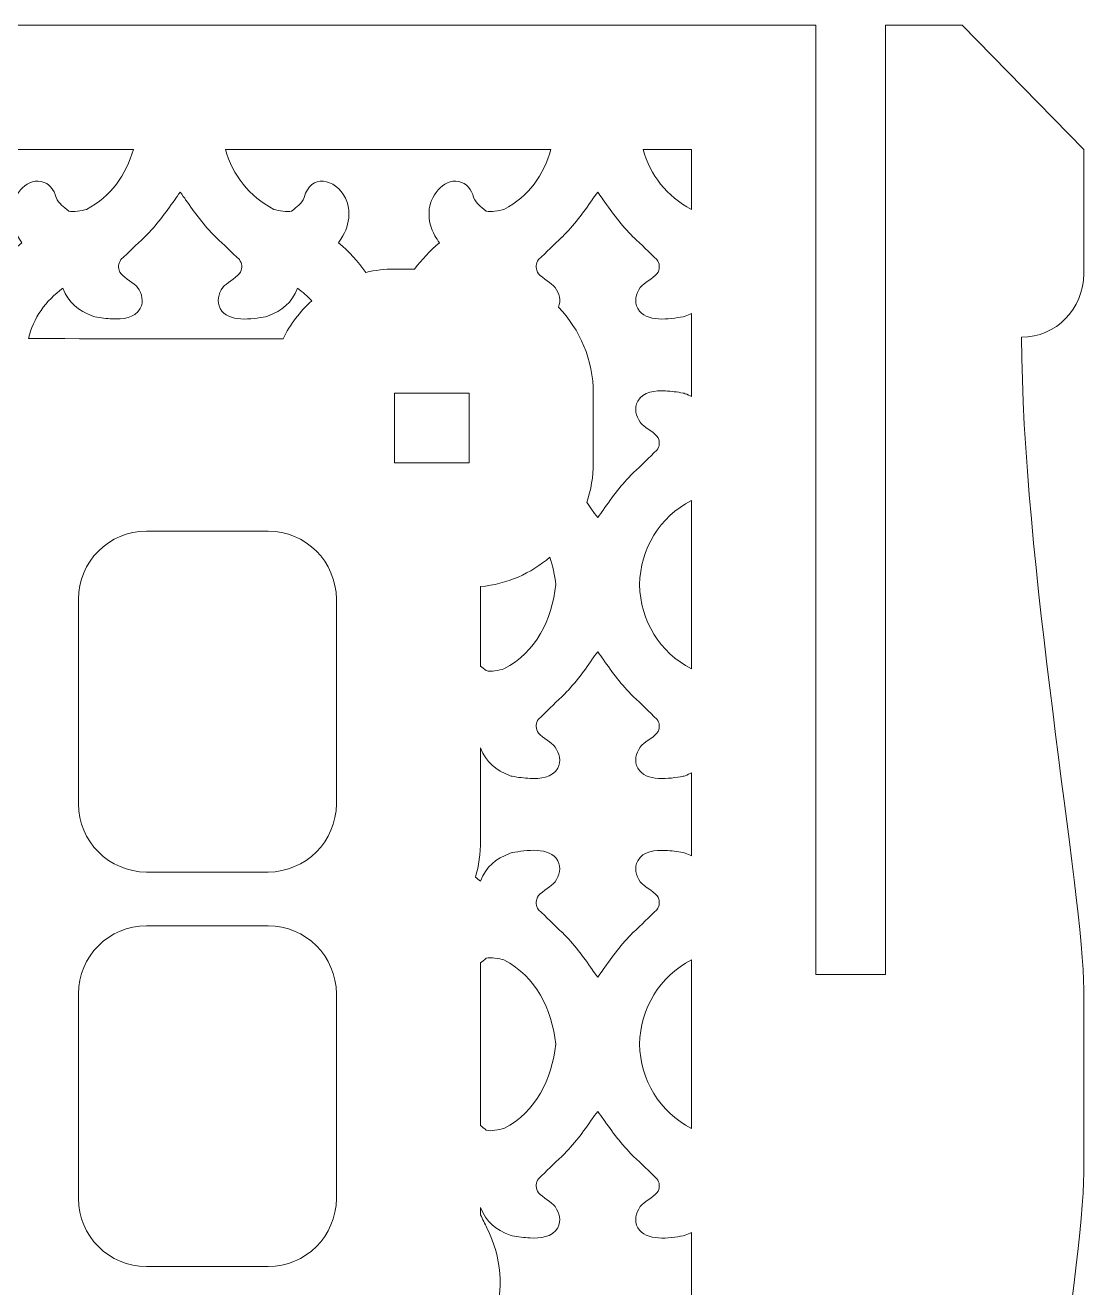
# Model space of a CAD drawing. Header units: centimetres. Extents: x -44 to 44, y -59 to 59.
# Drawn here: x -23.5 to -14.37, y 3.71 to 14.6 of the extents above; entities that cross this region are included whole.
import ezdxf

# ---------------------------------------------------------------- set-up
doc = ezdxf.new("R2010")
doc.units = ezdxf.units.CM
doc.header["$MEASUREMENT"] = 0
doc.layers.add('layer 1', color=7, linetype='Continuous')

msp = doc.modelspace()

# ---------------------------------------------------------------- linework, layer by layer
at = {"layer": 'layer 1', "color": 250, "lineweight": 9}
for points, knots in [([(-16.07741, -2.53976), (-16.07741, -2.53976), (-15.43116, -2.54016), (-15.43116, -2.54016), (-15.43116, -2.54016), (-15.43116, -2.54016), (-14.90263, -2.54016), (-14.90263, -2.54016), (-14.90263, -2.54016), (-14.90263, -2.54016), (-14.36691, -2.54016), (-14.36691, -2.54016), (-14.36691, -2.54016), (-14.36691, -2.54016), (-14.36691, -1.46874), (-14.36691, -1.46874), (-14.36691, -1.46874), (-14.36691, -1.16604), (-14.60676, -0.92066), (-14.90263, -0.92066), (-14.90263, -0.92066), (-14.90263, 0.97356), (-14.36691, 3.91299), (-14.36691, 4.70419), (-14.36691, 4.70419), (-14.36691, 4.70419), (-14.36691, 6.28689), (-14.36691, 6.28689), (-14.36691, 6.28689), (-14.36691, 7.07809), (-14.90263, 10.01751), (-14.90263, 11.91174), (-14.90263, 11.91174), (-14.60676, 11.91174), (-14.36691, 12.15711), (-14.36691, 12.45981), (-14.36691, 12.45981), (-14.36691, 12.45981), (-14.36691, 13.53124), (-14.36691, 13.53124), (-14.36691, 13.53124), (-14.36691, 13.53124), (-15.41638, 14.60269), (-15.41638, 14.60269), (-15.41638, 14.60269), (-15.41638, 14.60269), (-16.07741, 14.60269), (-16.07741, 14.60269), (-16.07741, 14.60269), (-16.07741, 14.60269), (-16.07741, 6.41696), (-16.07741, 6.41696), (-16.07741, 6.41696), (-16.07741, 6.41696), (-16.67741, 6.41696), (-16.67741, 6.41696), (-16.67741, 6.41696), (-16.67741, 6.41696), (-16.67741, 14.60269), (-16.67741, 14.60269), (-16.67741, 14.60269), (-16.67741, 14.60269), (-42.04883, 14.60269), (-42.04883, 14.60269), (-42.04883, 14.60269), (-42.04883, 14.60269), (-42.04883, 6.41696), (-42.04883, 6.41696), (-42.04883, 6.41696), (-42.04883, 6.41696), (-42.64883, 6.41696), (-42.64883, 6.41696), (-42.64883, 6.41696), (-42.64883, 6.41696), (-42.64883, 14.60269), (-42.64883, 14.60269), (-42.64883, 14.60269), (-42.64883, 14.60269), (-43.30986, 14.60269), (-43.30986, 14.60269), (-43.30986, 14.60269), (-43.30986, 14.60269), (-44.35933, 13.53124), (-44.35933, 13.53124), (-44.35933, 13.53124), (-44.35933, 13.53124), (-44.35933, 12.45981), (-44.35933, 12.45981), (-44.35933, 12.45981), (-44.35933, 12.15711), (-44.11948, 11.91174), (-43.82361, 11.91174), (-43.82361, 11.91174), (-43.82361, 10.01751), (-44.35933, 7.07809), (-44.35933, 6.28689), (-44.35933, 6.28689), (-44.35933, 6.28689), (-44.35933, 4.70419), (-44.35933, 4.70419), (-44.35933, 4.70419), (-44.35933, 3.91299), (-43.82361, 0.97356), (-43.82361, -0.92066), (-43.82361, -0.92066), (-44.11948, -0.92066), (-44.35933, -1.16604), (-44.35933, -1.46874), (-44.35933, -1.46874), (-44.35933, -1.46874), (-44.35933, -2.54016), (-44.35933, -2.54016), (-44.35933, -2.54016), (-44.35933, -2.54016), (-43.82361, -2.54016), (-43.82361, -2.54016), (-43.82361, -2.54016), (-43.82361, -2.54016), (-43.29508, -2.54016), (-43.29508, -2.54016), (-43.29508, -2.54016), (-43.29508, -2.54016), (-42.64883, -2.53976), (-42.64883, -2.53976), (-42.64883, -2.53976), (-42.64883, -2.53976), (-16.07741, -2.53976), (-16.07741, -2.53976)], [0, 0, 0, 0, 0.03030303, 0.03030303, 0.03030303, 0.03030303, 0.06060606, 0.06060606, 0.06060606, 0.06060606, 0.09090909, 0.09090909, 0.09090909, 0.09090909, 0.12121212, 0.12121212, 0.12121212, 0.12121212, 0.15151515, 0.15151515, 0.15151515, 0.15151515, 0.18181818, 0.18181818, 0.18181818, 0.18181818, 0.21212121, 0.21212121, 0.21212121, 0.21212121, 0.24242424, 0.24242424, 0.24242424, 0.24242424, 0.27272727, 0.27272727, 0.27272727, 0.27272727, 0.3030303, 0.3030303, 0.3030303, 0.3030303, 0.33333333, 0.33333333, 0.33333333, 0.33333333, 0.36363636, 0.36363636, 0.36363636, 0.36363636, 0.39393939, 0.39393939, 0.39393939, 0.39393939, 0.42424242, 0.42424242, 0.42424242, 0.42424242, 0.45454545, 0.45454545, 0.45454545, 0.45454545, 0.48484848, 0.48484848, 0.48484848, 0.48484848, 0.51515152, 0.51515152, 0.51515152, 0.51515152, 0.54545455, 0.54545455, 0.54545455, 0.54545455, 0.57575758, 0.57575758, 0.57575758, 0.57575758, 0.60606061, 0.60606061, 0.60606061, 0.60606061, 0.63636364, 0.63636364, 0.63636364, 0.63636364, 0.66666667, 0.66666667, 0.66666667, 0.66666667, 0.6969697, 0.6969697, 0.6969697, 0.6969697, 0.72727273, 0.72727273, 0.72727273, 0.72727273, 0.75757576, 0.75757576, 0.75757576, 0.75757576, 0.78787879, 0.78787879, 0.78787879, 0.78787879, 0.81818182, 0.81818182, 0.81818182, 0.81818182, 0.84848485, 0.84848485, 0.84848485, 0.84848485, 0.87878788, 0.87878788, 0.87878788, 0.87878788, 0.90909091, 0.90909091, 0.90909091, 0.90909091, 0.93939394, 0.93939394, 0.93939394, 0.93939394, 1, 1, 1, 1]), ([(-22.56362, 13.53126), (-22.56362, 13.53126), (-25.37051, 13.53126), (-25.37051, 13.53126), (-25.37051, 13.53126), (-25.31027, 13.31094), (-25.16569, 13.12521), (-24.95299, 13.01477), (-24.95299, 13.01477), (-24.91479, 13.00436), (-24.83614, 12.98674), (-24.80079, 13.00046), (-24.80079, 13.00046), (-24.75058, 13.04004), (-24.72013, 13.06026), (-24.69122, 13.11759), (-24.69122, 13.11759), (-24.63958, 13.32463), (-24.42238, 13.28539), (-24.33688, 13.1103), (-24.33688, 13.1103), (-24.31929, 13.07428), (-24.30808, 13.03434), (-24.30726, 12.99411), (-24.30726, 12.99411), (-24.30261, 12.91978), (-24.32218, 12.85166), (-24.35779, 12.78684), (-24.35779, 12.78684), (-24.36864, 12.76712), (-24.38349, 12.74642), (-24.39675, 12.72634), (-24.39675, 12.72634), (-24.19329, 12.55543), (-24.0504, 12.339), (-23.96117, 12.09184), (-23.96117, 12.09184), (-23.87196, 12.33898), (-23.7291, 12.55539), (-23.52566, 12.7263), (-23.52566, 12.7263), (-23.53899, 12.74653), (-23.55379, 12.76716), (-23.56459, 12.78684), (-23.56459, 12.78684), (-23.60021, 12.8517), (-23.61977, 12.91986), (-23.61508, 12.99422), (-23.61508, 12.99422), (-23.61225, 13.11921), (-23.49744, 13.28265), (-23.3595, 13.25511), (-23.3595, 13.25511), (-23.28838, 13.24093), (-23.24809, 13.18337), (-23.23125, 13.11778), (-23.23125, 13.11778), (-23.2023, 13.06031), (-23.17183, 13.04008), (-23.12156, 13.00044), (-23.12156, 13.00044), (-23.08622, 12.98674), (-23.00758, 13.00436), (-22.96939, 13.01477), (-22.96939, 13.01477), (-22.75414, 13.12674), (-22.62759, 13.31353), (-22.56362, 13.53126)], [0, 0, 0, 0, 0.05555556, 0.05555556, 0.05555556, 0.05555556, 0.11111111, 0.11111111, 0.11111111, 0.11111111, 0.16666667, 0.16666667, 0.16666667, 0.16666667, 0.22222222, 0.22222222, 0.22222222, 0.22222222, 0.27777778, 0.27777778, 0.27777778, 0.27777778, 0.33333333, 0.33333333, 0.33333333, 0.33333333, 0.38888889, 0.38888889, 0.38888889, 0.38888889, 0.44444444, 0.44444444, 0.44444444, 0.44444444, 0.5, 0.5, 0.5, 0.5, 0.55555556, 0.55555556, 0.55555556, 0.55555556, 0.61111111, 0.61111111, 0.61111111, 0.61111111, 0.66666667, 0.66666667, 0.66666667, 0.66666667, 0.72222222, 0.72222222, 0.72222222, 0.72222222, 0.77777778, 0.77777778, 0.77777778, 0.77777778, 0.83333333, 0.83333333, 0.83333333, 0.83333333, 0.88888889, 0.88888889, 0.88888889, 0.88888889, 1, 1, 1, 1]), ([(-18.96231, 13.53126), (-18.96231, 13.53126), (-21.7692, 13.53126), (-21.7692, 13.53126), (-21.7692, 13.53126), (-21.70896, 13.31094), (-21.56439, 13.12521), (-21.35169, 13.01477), (-21.35169, 13.01477), (-21.31348, 13.00436), (-21.23484, 12.98674), (-21.19948, 13.00046), (-21.19948, 13.00046), (-21.14929, 13.04001), (-21.11882, 13.06026), (-21.08991, 13.11759), (-21.08991, 13.11759), (-21.03829, 13.32463), (-20.82109, 13.28539), (-20.73559, 13.11028), (-20.73559, 13.11028), (-20.718, 13.07428), (-20.70679, 13.03434), (-20.70598, 12.99411), (-20.70598, 12.99411), (-20.70131, 12.9198), (-20.72087, 12.85168), (-20.75646, 12.78684), (-20.75646, 12.78684), (-20.76731, 12.76712), (-20.78218, 12.7464), (-20.79544, 12.72634), (-20.79544, 12.72634), (-20.70441, 12.64989), (-20.62554, 12.5643), (-20.55814, 12.47096), (-20.55814, 12.47096), (-20.47894, 12.48975), (-20.39634, 12.49971), (-20.31146, 12.49971), (-20.31146, 12.49971), (-20.31146, 12.49971), (-20.14029, 12.49971), (-20.14029, 12.49971), (-20.14029, 12.49971), (-20.07774, 12.58191), (-20.00591, 12.65777), (-19.92433, 12.7263), (-19.92433, 12.7263), (-19.93768, 12.74655), (-19.95249, 12.76719), (-19.96329, 12.78684), (-19.96329, 12.78684), (-19.9989, 12.8517), (-20.01846, 12.91984), (-20.01377, 12.99422), (-20.01377, 12.99422), (-20.01096, 13.11921), (-19.89613, 13.28265), (-19.75819, 13.25511), (-19.75819, 13.25511), (-19.68707, 13.24093), (-19.64679, 13.18337), (-19.62994, 13.11778), (-19.62994, 13.11778), (-19.60099, 13.06031), (-19.57052, 13.04008), (-19.52027, 13.00044), (-19.52027, 13.00044), (-19.48494, 12.98674), (-19.40627, 13.00436), (-19.36809, 13.01477), (-19.36809, 13.01477), (-19.15286, 13.12674), (-19.02628, 13.31353), (-18.96231, 13.53126)], [0, 0, 0, 0, 0.05, 0.05, 0.05, 0.05, 0.1, 0.1, 0.1, 0.1, 0.15, 0.15, 0.15, 0.15, 0.2, 0.2, 0.2, 0.2, 0.25, 0.25, 0.25, 0.25, 0.3, 0.3, 0.3, 0.3, 0.35, 0.35, 0.35, 0.35, 0.4, 0.4, 0.4, 0.4, 0.45, 0.45, 0.45, 0.45, 0.5, 0.5, 0.5, 0.5, 0.55, 0.55, 0.55, 0.55, 0.6, 0.6, 0.6, 0.6, 0.65, 0.65, 0.65, 0.65, 0.7, 0.7, 0.7, 0.7, 0.75, 0.75, 0.75, 0.75, 0.8, 0.8, 0.8, 0.8, 0.85, 0.85, 0.85, 0.85, 0.9, 0.9, 0.9, 0.9, 1, 1, 1, 1]), ([(-17.74884, 13.01436), (-17.74884, 13.01436), (-17.74884, 13.53126), (-17.74884, 13.53126), (-17.74884, 13.53126), (-17.74884, 13.53126), (-18.16789, 13.53126), (-18.16789, 13.53126), (-18.16789, 13.53126), (-18.10766, 13.31094), (-17.9631, 13.12521), (-17.75038, 13.01477), (-17.75038, 13.01477), (-17.75038, 13.01477), (-17.74884, 13.01436), (-17.74884, 13.01436)], [0, 0, 0, 0, 0.2, 0.2, 0.2, 0.2, 0.4, 0.4, 0.4, 0.4, 0.6, 0.6, 0.6, 0.6, 1, 1, 1, 1]), ([(-23.46992, 11.89969), (-23.46992, 11.89969), (-23.28141, 11.89971), (-23.28141, 11.89971), (-23.28141, 11.89971), (-22.61207, 11.89971), (-21.94271, 11.89849), (-21.27334, 11.89948), (-21.27334, 11.89948), (-21.21223, 12.02357), (-21.12774, 12.13421), (-21.02576, 12.22569), (-21.02576, 12.22569), (-21.06298, 12.26621), (-21.10461, 12.303), (-21.14972, 12.33529), (-21.14972, 12.33529), (-21.19856, 12.20826), (-21.27979, 12.14156), (-21.40624, 12.09409), (-21.40624, 12.09409), (-21.40624, 12.09409), (-21.41473, 12.0909), (-21.41473, 12.0909), (-21.41473, 12.0909), (-21.41473, 12.0909), (-21.4236, 12.08919), (-21.4236, 12.08919), (-21.4236, 12.08919), (-21.53745, 12.06724), (-21.74846, 12.03769), (-21.81527, 12.15887), (-21.81527, 12.15887), (-21.84913, 12.22029), (-21.83079, 12.28644), (-21.7932, 12.34067), (-21.7932, 12.34067), (-21.7932, 12.34067), (-21.78624, 12.3507), (-21.78624, 12.3507), (-21.78624, 12.3507), (-21.78624, 12.3507), (-21.77719, 12.35893), (-21.77719, 12.35893), (-21.77719, 12.35893), (-21.74361, 12.38946), (-21.66034, 12.43708), (-21.64014, 12.47451), (-21.64014, 12.47451), (-21.62329, 12.51486), (-21.62608, 12.54624), (-21.64974, 12.58155), (-21.64974, 12.58155), (-21.71906, 12.64401), (-21.78193, 12.71226), (-21.85176, 12.77406), (-21.85176, 12.77406), (-21.85176, 12.77406), (-21.85416, 12.77619), (-21.85416, 12.77619), (-21.85416, 12.77619), (-21.85416, 12.77619), (-21.85644, 12.77846), (-21.85644, 12.77846), (-21.85644, 12.77846), (-21.95535, 12.87716), (-22.03451, 12.98355), (-22.11339, 13.09815), (-22.11339, 13.09815), (-22.12179, 13.11032), (-22.14296, 13.14141), (-22.16053, 13.16211), (-22.16053, 13.16211), (-22.17808, 13.14141), (-22.19925, 13.11032), (-22.20765, 13.09815), (-22.20765, 13.09815), (-22.28653, 12.98355), (-22.36569, 12.87716), (-22.4646, 12.77846), (-22.4646, 12.77846), (-22.4646, 12.77846), (-22.46687, 12.77619), (-22.46687, 12.77619), (-22.46687, 12.77619), (-22.46687, 12.77619), (-22.46927, 12.77406), (-22.46927, 12.77406), (-22.46927, 12.77406), (-22.53911, 12.71226), (-22.602, 12.64404), (-22.67132, 12.58157), (-22.67132, 12.58157), (-22.69496, 12.54626), (-22.69776, 12.51486), (-22.68092, 12.47451), (-22.68092, 12.47451), (-22.66071, 12.43708), (-22.57744, 12.38946), (-22.54384, 12.35893), (-22.54384, 12.35893), (-22.54384, 12.35893), (-22.5348, 12.35072), (-22.5348, 12.35072), (-22.5348, 12.35072), (-22.5348, 12.35072), (-22.52784, 12.34067), (-22.52784, 12.34067), (-22.52784, 12.34067), (-22.49025, 12.28644), (-22.47191, 12.22029), (-22.50576, 12.15887), (-22.50576, 12.15887), (-22.55218, 12.07468), (-22.65919, 12.06662), (-22.74433, 12.0705), (-22.74433, 12.0705), (-22.79492, 12.07281), (-22.84764, 12.07959), (-22.89744, 12.08921), (-22.89744, 12.08921), (-22.89744, 12.08921), (-22.90633, 12.0909), (-22.90633, 12.0909), (-22.90633, 12.0909), (-22.90633, 12.0909), (-22.91479, 12.09409), (-22.91479, 12.09409), (-22.91479, 12.09409), (-23.04126, 12.14154), (-23.1225, 12.20826), (-23.17134, 12.33531), (-23.17134, 12.33531), (-23.31904, 12.22959), (-23.42949, 12.07541), (-23.46992, 11.89969)], [0, 0, 0, 0, 0.02857143, 0.02857143, 0.02857143, 0.02857143, 0.05714286, 0.05714286, 0.05714286, 0.05714286, 0.08571429, 0.08571429, 0.08571429, 0.08571429, 0.11428571, 0.11428571, 0.11428571, 0.11428571, 0.14285714, 0.14285714, 0.14285714, 0.14285714, 0.17142857, 0.17142857, 0.17142857, 0.17142857, 0.2, 0.2, 0.2, 0.2, 0.22857143, 0.22857143, 0.22857143, 0.22857143, 0.25714286, 0.25714286, 0.25714286, 0.25714286, 0.28571429, 0.28571429, 0.28571429, 0.28571429, 0.31428571, 0.31428571, 0.31428571, 0.31428571, 0.34285714, 0.34285714, 0.34285714, 0.34285714, 0.37142857, 0.37142857, 0.37142857, 0.37142857, 0.4, 0.4, 0.4, 0.4, 0.42857143, 0.42857143, 0.42857143, 0.42857143, 0.45714286, 0.45714286, 0.45714286, 0.45714286, 0.48571429, 0.48571429, 0.48571429, 0.48571429, 0.51428571, 0.51428571, 0.51428571, 0.51428571, 0.54285714, 0.54285714, 0.54285714, 0.54285714, 0.57142857, 0.57142857, 0.57142857, 0.57142857, 0.6, 0.6, 0.6, 0.6, 0.62857143, 0.62857143, 0.62857143, 0.62857143, 0.65714286, 0.65714286, 0.65714286, 0.65714286, 0.68571429, 0.68571429, 0.68571429, 0.68571429, 0.71428571, 0.71428571, 0.71428571, 0.71428571, 0.74285714, 0.74285714, 0.74285714, 0.74285714, 0.77142857, 0.77142857, 0.77142857, 0.77142857, 0.8, 0.8, 0.8, 0.8, 0.82857143, 0.82857143, 0.82857143, 0.82857143, 0.85714286, 0.85714286, 0.85714286, 0.85714286, 0.88571429, 0.88571429, 0.88571429, 0.88571429, 0.91428571, 0.91428571, 0.91428571, 0.91428571, 0.94285714, 0.94285714, 0.94285714, 0.94285714, 1, 1, 1, 1]), ([(-17.74884, 11.40148), (-17.74884, 11.40148), (-17.74884, 12.11794), (-17.74884, 12.11794), (-17.74884, 12.11794), (-17.76647, 12.10941), (-17.78516, 12.10153), (-17.80496, 12.09409), (-17.80496, 12.09409), (-17.80496, 12.09409), (-17.81342, 12.0909), (-17.81342, 12.0909), (-17.81342, 12.0909), (-17.81342, 12.0909), (-17.82231, 12.08921), (-17.82231, 12.08921), (-17.82231, 12.08921), (-17.93616, 12.06722), (-18.14717, 12.03769), (-18.21399, 12.15887), (-18.21399, 12.15887), (-18.24784, 12.22029), (-18.2295, 12.28644), (-18.19191, 12.34067), (-18.19191, 12.34067), (-18.19191, 12.34067), (-18.18495, 12.35072), (-18.18495, 12.35072), (-18.18495, 12.35072), (-18.18495, 12.35072), (-18.17591, 12.35893), (-18.17591, 12.35893), (-18.17591, 12.35893), (-18.14231, 12.38946), (-18.05904, 12.43708), (-18.03883, 12.47451), (-18.03883, 12.47451), (-18.02199, 12.51486), (-18.02481, 12.54626), (-18.04843, 12.58157), (-18.04843, 12.58157), (-18.11777, 12.64404), (-18.18062, 12.71226), (-18.25046, 12.77406), (-18.25046, 12.77406), (-18.25046, 12.77406), (-18.25286, 12.77619), (-18.25286, 12.77619), (-18.25286, 12.77619), (-18.25286, 12.77619), (-18.25513, 12.77846), (-18.25513, 12.77846), (-18.25513, 12.77846), (-18.35402, 12.87716), (-18.43322, 12.98355), (-18.5121, 13.09815), (-18.5121, 13.09815), (-18.5205, 13.11032), (-18.54167, 13.14141), (-18.55922, 13.16211), (-18.55922, 13.16211), (-18.57679, 13.14141), (-18.59796, 13.11032), (-18.60636, 13.09815), (-18.60636, 13.09815), (-18.68526, 12.98353), (-18.76442, 12.87716), (-18.86334, 12.77844), (-18.86334, 12.77844), (-18.86334, 12.77844), (-18.86561, 12.77619), (-18.86561, 12.77619), (-18.86561, 12.77619), (-18.86561, 12.77619), (-18.86801, 12.77406), (-18.86801, 12.77406), (-18.86801, 12.77406), (-18.93782, 12.71226), (-19.00069, 12.64404), (-19.07004, 12.58155), (-19.07004, 12.58155), (-19.09367, 12.54626), (-19.09646, 12.51486), (-19.07961, 12.47451), (-19.07961, 12.47451), (-19.05941, 12.43708), (-18.97618, 12.38946), (-18.94258, 12.35893), (-18.94258, 12.35893), (-18.94258, 12.35893), (-18.93354, 12.3507), (-18.93354, 12.3507), (-18.93354, 12.3507), (-18.93354, 12.3507), (-18.92657, 12.34067), (-18.92657, 12.34067), (-18.92657, 12.34067), (-18.89158, 12.29019), (-18.87328, 12.22935), (-18.89824, 12.17162), (-18.89824, 12.17162), (-18.71201, 11.97874), (-18.59717, 11.71652), (-18.59717, 11.42829), (-18.59717, 11.42829), (-18.59717, 11.42829), (-18.59717, 10.82829), (-18.59717, 10.82829), (-18.59717, 10.82829), (-18.59717, 10.70929), (-18.61678, 10.59474), (-18.65289, 10.48764), (-18.65289, 10.48764), (-18.63726, 10.46582), (-18.62181, 10.44371), (-18.60636, 10.42127), (-18.60636, 10.42127), (-18.59796, 10.4091), (-18.57679, 10.37801), (-18.55922, 10.35731), (-18.55922, 10.35731), (-18.54167, 10.37801), (-18.5205, 10.4091), (-18.5121, 10.42127), (-18.5121, 10.42127), (-18.43322, 10.53587), (-18.35402, 10.64226), (-18.25513, 10.74096), (-18.25513, 10.74096), (-18.25513, 10.74096), (-18.25286, 10.74324), (-18.25286, 10.74324), (-18.25286, 10.74324), (-18.25286, 10.74324), (-18.25046, 10.74536), (-18.25046, 10.74536), (-18.25046, 10.74536), (-18.18062, 10.80716), (-18.11777, 10.87539), (-18.04843, 10.93785), (-18.04843, 10.93785), (-18.02481, 10.97316), (-18.02199, 11.00456), (-18.03881, 11.04489), (-18.03881, 11.04489), (-18.05904, 11.08232), (-18.14233, 11.12998), (-18.17591, 11.16051), (-18.17591, 11.16051), (-18.17591, 11.16051), (-18.18495, 11.16872), (-18.18495, 11.16872), (-18.18495, 11.16872), (-18.18495, 11.16872), (-18.19189, 11.17875), (-18.19189, 11.17875), (-18.19189, 11.17875), (-18.2295, 11.23299), (-18.24784, 11.29911), (-18.21399, 11.36053), (-18.21399, 11.36053), (-18.16759, 11.44472), (-18.06056, 11.4528), (-17.97542, 11.44892), (-17.97542, 11.44892), (-17.92483, 11.44661), (-17.87211, 11.43984), (-17.82231, 11.43021), (-17.82231, 11.43021), (-17.82231, 11.43021), (-17.81342, 11.42852), (-17.81342, 11.42852), (-17.81342, 11.42852), (-17.81342, 11.42852), (-17.80496, 11.42533), (-17.80496, 11.42533), (-17.80496, 11.42533), (-17.78516, 11.41789), (-17.76647, 11.41001), (-17.74884, 11.40148)], [0, 0, 0, 0, 0.02173913, 0.02173913, 0.02173913, 0.02173913, 0.04347826, 0.04347826, 0.04347826, 0.04347826, 0.06521739, 0.06521739, 0.06521739, 0.06521739, 0.08695652, 0.08695652, 0.08695652, 0.08695652, 0.10869565, 0.10869565, 0.10869565, 0.10869565, 0.13043478, 0.13043478, 0.13043478, 0.13043478, 0.15217391, 0.15217391, 0.15217391, 0.15217391, 0.17391304, 0.17391304, 0.17391304, 0.17391304, 0.19565217, 0.19565217, 0.19565217, 0.19565217, 0.2173913, 0.2173913, 0.2173913, 0.2173913, 0.23913043, 0.23913043, 0.23913043, 0.23913043, 0.26086957, 0.26086957, 0.26086957, 0.26086957, 0.2826087, 0.2826087, 0.2826087, 0.2826087, 0.30434783, 0.30434783, 0.30434783, 0.30434783, 0.32608696, 0.32608696, 0.32608696, 0.32608696, 0.34782609, 0.34782609, 0.34782609, 0.34782609, 0.36956522, 0.36956522, 0.36956522, 0.36956522, 0.39130435, 0.39130435, 0.39130435, 0.39130435, 0.41304348, 0.41304348, 0.41304348, 0.41304348, 0.43478261, 0.43478261, 0.43478261, 0.43478261, 0.45652174, 0.45652174, 0.45652174, 0.45652174, 0.47826087, 0.47826087, 0.47826087, 0.47826087, 0.5, 0.5, 0.5, 0.5, 0.52173913, 0.52173913, 0.52173913, 0.52173913, 0.54347826, 0.54347826, 0.54347826, 0.54347826, 0.56521739, 0.56521739, 0.56521739, 0.56521739, 0.58695652, 0.58695652, 0.58695652, 0.58695652, 0.60869565, 0.60869565, 0.60869565, 0.60869565, 0.63043478, 0.63043478, 0.63043478, 0.63043478, 0.65217391, 0.65217391, 0.65217391, 0.65217391, 0.67391304, 0.67391304, 0.67391304, 0.67391304, 0.69565217, 0.69565217, 0.69565217, 0.69565217, 0.7173913, 0.7173913, 0.7173913, 0.7173913, 0.73913043, 0.73913043, 0.73913043, 0.73913043, 0.76086957, 0.76086957, 0.76086957, 0.76086957, 0.7826087, 0.7826087, 0.7826087, 0.7826087, 0.80434783, 0.80434783, 0.80434783, 0.80434783, 0.82608696, 0.82608696, 0.82608696, 0.82608696, 0.84782609, 0.84782609, 0.84782609, 0.84782609, 0.86956522, 0.86956522, 0.86956522, 0.86956522, 0.89130435, 0.89130435, 0.89130435, 0.89130435, 0.91304348, 0.91304348, 0.91304348, 0.91304348, 0.93478261, 0.93478261, 0.93478261, 0.93478261, 0.95652174, 0.95652174, 0.95652174, 0.95652174, 1, 1, 1, 1]), ([(-19.6686, 11.42829), (-19.6686, 11.42829), (-20.31146, 11.42829), (-20.31146, 11.42829), (-20.31146, 11.42829), (-20.31146, 11.42829), (-20.31146, 10.82829), (-20.31146, 10.82829), (-20.31146, 10.82829), (-20.31146, 10.82829), (-19.6686, 10.82829), (-19.6686, 10.82829), (-19.6686, 10.82829), (-19.6686, 10.82829), (-19.6686, 11.42829), (-19.6686, 11.42829)], [0, 0, 0, 0, 0.2, 0.2, 0.2, 0.2, 0.4, 0.4, 0.4, 0.4, 0.6, 0.6, 0.6, 0.6, 1, 1, 1, 1]), ([(-17.74884, 9.05111), (-17.74884, 9.05111), (-17.74884, 10.50508), (-17.74884, 10.50508), (-17.74884, 10.50508), (-17.74884, 10.50508), (-17.75038, 10.50467), (-17.75038, 10.50467), (-17.75038, 10.50467), (-18.02796, 10.36054), (-18.18951, 10.08823), (-18.19903, 9.77809), (-18.19903, 9.77809), (-18.18951, 9.46796), (-18.02796, 9.19564), (-17.75038, 9.05151), (-17.75038, 9.05151), (-17.75038, 9.05151), (-17.74884, 9.05111), (-17.74884, 9.05111)], [0, 0, 0, 0, 0.16666667, 0.16666667, 0.16666667, 0.16666667, 0.33333333, 0.33333333, 0.33333333, 0.33333333, 0.5, 0.5, 0.5, 0.5, 0.66666667, 0.66666667, 0.66666667, 0.66666667, 1, 1, 1, 1]), ([(-21.40155, 7.29979), (-21.80724, 7.29979), (-22.45067, 7.29979), (-22.45067, 7.29979), (-22.45067, 7.29979), (-22.45067, 7.29979), (-22.45067, 7.29979), (-22.45067, 7.29979), (-22.45067, 7.29979), (-22.77416, 7.29979), (-23.03884, 7.56448), (-23.03884, 7.88794), (-23.03884, 7.88794), (-23.03884, 7.88794), (-23.03884, 7.88794), (-23.03884, 7.88794), (-23.03884, 7.88794), (-23.03884, 7.88794), (-23.03884, 9.65239), (-23.03884, 9.65239), (-23.03884, 9.65239), (-23.03884, 9.65239), (-23.03884, 9.65239), (-23.03884, 9.65239), (-23.03884, 9.65239), (-23.03884, 9.97586), (-22.77416, 10.24052), (-22.45067, 10.24052), (-22.45067, 10.24052), (-22.45067, 10.24052), (-21.80724, 10.24052), (-21.40153, 10.24052), (-21.40153, 10.24052), (-21.40153, 10.24052), (-21.40153, 10.24052), (-21.40153, 10.24052), (-21.40153, 10.24052), (-21.07806, 10.24052), (-20.8134, 9.97586), (-20.8134, 9.65239), (-20.8134, 9.65239), (-20.8134, 9.65239), (-20.8134, 9.65239), (-20.8134, 9.65239), (-20.8134, 9.65239), (-20.8134, 9.65239), (-20.8134, 7.88794), (-20.8134, 7.88794), (-20.8134, 7.88794), (-20.8134, 7.88794), (-20.8134, 7.88794), (-20.8134, 7.88794), (-20.8134, 7.88794), (-20.8134, 7.56448), (-21.07806, 7.29979), (-21.40155, 7.29979)], [0, 0, 0, 0, 0.06666667, 0.06666667, 0.06666667, 0.06666667, 0.13333333, 0.13333333, 0.13333333, 0.13333333, 0.2, 0.2, 0.2, 0.2, 0.26666667, 0.26666667, 0.26666667, 0.26666667, 0.33333333, 0.33333333, 0.33333333, 0.33333333, 0.4, 0.4, 0.4, 0.4, 0.46666667, 0.46666667, 0.46666667, 0.46666667, 0.53333333, 0.53333333, 0.53333333, 0.53333333, 0.6, 0.6, 0.6, 0.6, 0.66666667, 0.66666667, 0.66666667, 0.66666667, 0.73333333, 0.73333333, 0.73333333, 0.73333333, 0.8, 0.8, 0.8, 0.8, 0.86666667, 0.86666667, 0.86666667, 0.86666667, 1, 1, 1, 1]), ([(-19.56936, 9.76142), (-19.56936, 9.76142), (-19.56936, 9.07654), (-19.56936, 9.07654), (-19.56936, 9.07654), (-19.55514, 9.06416), (-19.53906, 9.05203), (-19.52023, 9.03718), (-19.52023, 9.03718), (-19.48498, 9.02349), (-19.40625, 9.0411), (-19.36809, 9.05151), (-19.36809, 9.05151), (-19.08615, 9.19817), (-18.95629, 9.47327), (-18.9201, 9.77809), (-18.9201, 9.77809), (-18.92985, 9.86029), (-18.94646, 9.94031), (-18.97097, 10.01625), (-18.97097, 10.01625), (-18.97097, 10.01625), (-18.97089, 10.01634), (-18.97089, 10.01634), (-18.97089, 10.01634), (-19.13499, 9.87501), (-19.34205, 9.78242), (-19.56936, 9.76142)], [0, 0, 0, 0, 0.125, 0.125, 0.125, 0.125, 0.25, 0.25, 0.25, 0.25, 0.375, 0.375, 0.375, 0.375, 0.5, 0.5, 0.5, 0.5, 0.625, 0.625, 0.625, 0.625, 0.75, 0.75, 0.75, 0.75, 1, 1, 1, 1]), ([(-17.74884, 7.43824), (-17.76647, 7.44677), (-17.78516, 7.45466), (-17.80496, 7.46209), (-17.80496, 7.46209), (-17.80496, 7.46209), (-17.81346, 7.46529), (-17.81346, 7.46529), (-17.81346, 7.46529), (-17.81346, 7.46529), (-17.82236, 7.467), (-17.82236, 7.467), (-17.82236, 7.467), (-17.87218, 7.47658), (-17.92483, 7.48337), (-17.97542, 7.48566), (-17.97542, 7.48566), (-18.06058, 7.48954), (-18.16759, 7.48146), (-18.21399, 7.39727), (-18.21399, 7.39727), (-18.24784, 7.33586), (-18.2295, 7.26973), (-18.19189, 7.21549), (-18.19189, 7.21549), (-18.19189, 7.21549), (-18.18493, 7.20546), (-18.18493, 7.20546), (-18.18493, 7.20546), (-18.18493, 7.20546), (-18.17591, 7.19726), (-18.17591, 7.19726), (-18.17591, 7.19726), (-18.14231, 7.16672), (-18.05904, 7.11909), (-18.03881, 7.08165), (-18.03881, 7.08165), (-18.02199, 7.04132), (-18.02481, 7.00991), (-18.04843, 6.97459), (-18.04843, 6.97459), (-18.11777, 6.91213), (-18.18064, 6.8439), (-18.25046, 6.7821), (-18.25046, 6.7821), (-18.25046, 6.7821), (-18.25286, 6.77998), (-18.25286, 6.77998), (-18.25286, 6.77998), (-18.25286, 6.77998), (-18.25513, 6.77771), (-18.25513, 6.77771), (-18.25513, 6.77771), (-18.35402, 6.67901), (-18.43322, 6.57264), (-18.5121, 6.45804), (-18.5121, 6.45804), (-18.5205, 6.44586), (-18.54165, 6.41479), (-18.55922, 6.39407), (-18.55922, 6.39407), (-18.57679, 6.41479), (-18.59796, 6.44586), (-18.60636, 6.45806), (-18.60636, 6.45806), (-18.68526, 6.57264), (-18.76442, 6.67903), (-18.86334, 6.77773), (-18.86334, 6.77773), (-18.86334, 6.77773), (-18.86561, 6.77998), (-18.86561, 6.77998), (-18.86561, 6.77998), (-18.86561, 6.77998), (-18.86799, 6.7821), (-18.86799, 6.7821), (-18.86799, 6.7821), (-18.93782, 6.8439), (-19.00069, 6.91213), (-19.07004, 6.97461), (-19.07004, 6.97461), (-19.09367, 7.00991), (-19.09646, 7.04132), (-19.07964, 7.08165), (-19.07964, 7.08165), (-19.05941, 7.11911), (-18.97616, 7.16672), (-18.94258, 7.19726), (-18.94258, 7.19726), (-18.94258, 7.19726), (-18.93354, 7.20546), (-18.93354, 7.20546), (-18.93354, 7.20546), (-18.93354, 7.20546), (-18.92659, 7.21549), (-18.92659, 7.21549), (-18.92659, 7.21549), (-18.88899, 7.26973), (-18.87064, 7.33586), (-18.9045, 7.39729), (-18.9045, 7.39729), (-18.97129, 7.51849), (-19.18226, 7.48888), (-19.29609, 7.467), (-19.29609, 7.467), (-19.29609, 7.467), (-19.305, 7.46529), (-19.305, 7.46529), (-19.305, 7.46529), (-19.305, 7.46529), (-19.31351, 7.46209), (-19.31351, 7.46209), (-19.31351, 7.46209), (-19.43998, 7.41463), (-19.52119, 7.3479), (-19.57003, 7.22085), (-19.57003, 7.22085), (-19.58503, 7.23159), (-19.59966, 7.24284), (-19.61385, 7.25454), (-19.61385, 7.25454), (-19.58428, 7.35369), (-19.56936, 7.45894), (-19.56936, 7.56973), (-19.56936, 7.56973), (-19.56936, 7.56973), (-19.56936, 8.37036), (-19.56936, 8.37036), (-19.56936, 8.37036), (-19.52049, 8.24445), (-19.43942, 8.17809), (-19.31353, 8.13081), (-19.31353, 8.13081), (-19.31353, 8.13081), (-19.30498, 8.12762), (-19.30498, 8.12762), (-19.30498, 8.12762), (-19.30498, 8.12762), (-19.29602, 8.12589), (-19.29602, 8.12589), (-19.29602, 8.12589), (-19.2462, 8.11635), (-19.19366, 8.10956), (-19.14304, 8.10726), (-19.14304, 8.10726), (-19.05791, 8.10339), (-18.95091, 8.11144), (-18.9045, 8.19564), (-18.9045, 8.19564), (-18.87064, 8.25705), (-18.88899, 8.3232), (-18.92657, 8.37744), (-18.92657, 8.37744), (-18.92657, 8.37744), (-18.93356, 8.38749), (-18.93356, 8.38749), (-18.93356, 8.38749), (-18.93356, 8.38749), (-18.9426, 8.39571), (-18.9426, 8.39571), (-18.9426, 8.39571), (-18.9762, 8.42623), (-19.05939, 8.47382), (-19.07964, 8.51126), (-19.07964, 8.51126), (-19.09646, 8.55161), (-19.09367, 8.583), (-19.07004, 8.61831), (-19.07004, 8.61831), (-19.00069, 8.68078), (-18.93782, 8.74903), (-18.86801, 8.81083), (-18.86801, 8.81083), (-18.86801, 8.81083), (-18.86561, 8.81295), (-18.86561, 8.81295), (-18.86561, 8.81295), (-18.86561, 8.81295), (-18.86336, 8.8152), (-18.86336, 8.8152), (-18.86336, 8.8152), (-18.76442, 8.9139), (-18.68529, 9.02027), (-18.60636, 9.13487), (-18.60636, 9.13487), (-18.59796, 9.14706), (-18.57679, 9.17814), (-18.55922, 9.19886), (-18.55922, 9.19886), (-18.54165, 9.17814), (-18.5205, 9.14706), (-18.5121, 9.13489), (-18.5121, 9.13489), (-18.4332, 9.02029), (-18.35404, 8.9139), (-18.25513, 8.8152), (-18.25513, 8.8152), (-18.25513, 8.8152), (-18.25286, 8.81295), (-18.25286, 8.81295), (-18.25286, 8.81295), (-18.25286, 8.81295), (-18.25046, 8.81083), (-18.25046, 8.81083), (-18.25046, 8.81083), (-18.18062, 8.74903), (-18.11777, 8.68078), (-18.04843, 8.61834), (-18.04843, 8.61834), (-18.02481, 8.583), (-18.02199, 8.55161), (-18.03881, 8.51126), (-18.03881, 8.51126), (-18.05906, 8.47382), (-18.14229, 8.42623), (-18.17586, 8.39574), (-18.17586, 8.39574), (-18.17586, 8.39574), (-18.18493, 8.38751), (-18.18493, 8.38751), (-18.18493, 8.38751), (-18.18493, 8.38751), (-18.19191, 8.37744), (-18.19191, 8.37744), (-18.19191, 8.37744), (-18.2295, 8.3232), (-18.24784, 8.25707), (-18.21399, 8.19564), (-18.21399, 8.19564), (-18.14715, 8.07441), (-17.93627, 8.10405), (-17.82242, 8.12591), (-17.82242, 8.12591), (-17.82242, 8.12591), (-17.81349, 8.12762), (-17.81349, 8.12762), (-17.81349, 8.12762), (-17.81349, 8.12762), (-17.80496, 8.13081), (-17.80496, 8.13081), (-17.80496, 8.13081), (-17.78516, 8.13825), (-17.76647, 8.14616), (-17.74884, 8.15469), (-17.74884, 8.15469), (-17.74884, 8.15469), (-17.74884, 7.43824), (-17.74884, 7.43824)], [0, 0, 0, 0, 0.01587302, 0.01587302, 0.01587302, 0.01587302, 0.03174603, 0.03174603, 0.03174603, 0.03174603, 0.04761905, 0.04761905, 0.04761905, 0.04761905, 0.06349206, 0.06349206, 0.06349206, 0.06349206, 0.07936508, 0.07936508, 0.07936508, 0.07936508, 0.0952381, 0.0952381, 0.0952381, 0.0952381, 0.11111111, 0.11111111, 0.11111111, 0.11111111, 0.12698413, 0.12698413, 0.12698413, 0.12698413, 0.14285714, 0.14285714, 0.14285714, 0.14285714, 0.15873016, 0.15873016, 0.15873016, 0.15873016, 0.17460317, 0.17460317, 0.17460317, 0.17460317, 0.19047619, 0.19047619, 0.19047619, 0.19047619, 0.20634921, 0.20634921, 0.20634921, 0.20634921, 0.22222222, 0.22222222, 0.22222222, 0.22222222, 0.23809524, 0.23809524, 0.23809524, 0.23809524, 0.25396825, 0.25396825, 0.25396825, 0.25396825, 0.26984127, 0.26984127, 0.26984127, 0.26984127, 0.28571429, 0.28571429, 0.28571429, 0.28571429, 0.3015873, 0.3015873, 0.3015873, 0.3015873, 0.31746032, 0.31746032, 0.31746032, 0.31746032, 0.33333333, 0.33333333, 0.33333333, 0.33333333, 0.34920635, 0.34920635, 0.34920635, 0.34920635, 0.36507937, 0.36507937, 0.36507937, 0.36507937, 0.38095238, 0.38095238, 0.38095238, 0.38095238, 0.3968254, 0.3968254, 0.3968254, 0.3968254, 0.41269841, 0.41269841, 0.41269841, 0.41269841, 0.42857143, 0.42857143, 0.42857143, 0.42857143, 0.44444444, 0.44444444, 0.44444444, 0.44444444, 0.46031746, 0.46031746, 0.46031746, 0.46031746, 0.47619048, 0.47619048, 0.47619048, 0.47619048, 0.49206349, 0.49206349, 0.49206349, 0.49206349, 0.50793651, 0.50793651, 0.50793651, 0.50793651, 0.52380952, 0.52380952, 0.52380952, 0.52380952, 0.53968254, 0.53968254, 0.53968254, 0.53968254, 0.55555556, 0.55555556, 0.55555556, 0.55555556, 0.57142857, 0.57142857, 0.57142857, 0.57142857, 0.58730159, 0.58730159, 0.58730159, 0.58730159, 0.6031746, 0.6031746, 0.6031746, 0.6031746, 0.61904762, 0.61904762, 0.61904762, 0.61904762, 0.63492063, 0.63492063, 0.63492063, 0.63492063, 0.65079365, 0.65079365, 0.65079365, 0.65079365, 0.66666667, 0.66666667, 0.66666667, 0.66666667, 0.68253968, 0.68253968, 0.68253968, 0.68253968, 0.6984127, 0.6984127, 0.6984127, 0.6984127, 0.71428571, 0.71428571, 0.71428571, 0.71428571, 0.73015873, 0.73015873, 0.73015873, 0.73015873, 0.74603175, 0.74603175, 0.74603175, 0.74603175, 0.76190476, 0.76190476, 0.76190476, 0.76190476, 0.77777778, 0.77777778, 0.77777778, 0.77777778, 0.79365079, 0.79365079, 0.79365079, 0.79365079, 0.80952381, 0.80952381, 0.80952381, 0.80952381, 0.82539683, 0.82539683, 0.82539683, 0.82539683, 0.84126984, 0.84126984, 0.84126984, 0.84126984, 0.85714286, 0.85714286, 0.85714286, 0.85714286, 0.87301587, 0.87301587, 0.87301587, 0.87301587, 0.88888889, 0.88888889, 0.88888889, 0.88888889, 0.9047619, 0.9047619, 0.9047619, 0.9047619, 0.92063492, 0.92063492, 0.92063492, 0.92063492, 0.93650794, 0.93650794, 0.93650794, 0.93650794, 0.95238095, 0.95238095, 0.95238095, 0.95238095, 0.96825397, 0.96825397, 0.96825397, 0.96825397, 1, 1, 1, 1]), ([(-21.40155, 3.8964), (-21.80724, 3.8964), (-22.45067, 3.8964), (-22.45067, 3.8964), (-22.45067, 3.8964), (-22.45067, 3.8964), (-22.45067, 3.8964), (-22.45067, 3.8964), (-22.45067, 3.8964), (-22.77416, 3.8964), (-23.03884, 4.16109), (-23.03884, 4.48453), (-23.03884, 4.48453), (-23.03884, 4.48453), (-23.03884, 4.48453), (-23.03884, 4.48453), (-23.03884, 4.48453), (-23.03884, 4.48453), (-23.03884, 6.24898), (-23.03884, 6.24898), (-23.03884, 6.24898), (-23.03884, 6.24898), (-23.03884, 6.24898), (-23.03884, 6.24898), (-23.03884, 6.24898), (-23.03884, 6.57244), (-22.77416, 6.83711), (-22.45067, 6.83711), (-22.45067, 6.83711), (-22.45067, 6.83711), (-21.80724, 6.83711), (-21.40153, 6.83711), (-21.40153, 6.83711), (-21.40153, 6.83711), (-21.40153, 6.83711), (-21.40153, 6.83711), (-21.40153, 6.83711), (-21.07806, 6.83711), (-20.8134, 6.57244), (-20.8134, 6.24898), (-20.8134, 6.24898), (-20.8134, 6.24898), (-20.8134, 6.24898), (-20.8134, 6.24898), (-20.8134, 6.24898), (-20.8134, 6.24898), (-20.8134, 4.48453), (-20.8134, 4.48453), (-20.8134, 4.48453), (-20.8134, 4.48453), (-20.8134, 4.48453), (-20.8134, 4.48453), (-20.8134, 4.48453), (-20.8134, 4.16109), (-21.07806, 3.8964), (-21.40155, 3.8964)], [0, 0, 0, 0, 0.06666667, 0.06666667, 0.06666667, 0.06666667, 0.13333333, 0.13333333, 0.13333333, 0.13333333, 0.2, 0.2, 0.2, 0.2, 0.26666667, 0.26666667, 0.26666667, 0.26666667, 0.33333333, 0.33333333, 0.33333333, 0.33333333, 0.4, 0.4, 0.4, 0.4, 0.46666667, 0.46666667, 0.46666667, 0.46666667, 0.53333333, 0.53333333, 0.53333333, 0.53333333, 0.6, 0.6, 0.6, 0.6, 0.66666667, 0.66666667, 0.66666667, 0.66666667, 0.73333333, 0.73333333, 0.73333333, 0.73333333, 0.8, 0.8, 0.8, 0.8, 0.86666667, 0.86666667, 0.86666667, 0.86666667, 1, 1, 1, 1]), ([(-19.56936, 6.51639), (-19.55511, 6.52875), (-19.53906, 6.54088), (-19.52023, 6.55573), (-19.52023, 6.55573), (-19.48498, 6.56946), (-19.40625, 6.55183), (-19.36809, 6.54141), (-19.36809, 6.54141), (-19.08615, 6.39476), (-18.95629, 6.11966), (-18.9201, 5.81484), (-18.9201, 5.81484), (-18.95629, 5.51004), (-19.08615, 5.23491), (-19.36806, 5.08826), (-19.36806, 5.08826), (-19.40627, 5.07784), (-19.48496, 5.06025), (-19.52025, 5.07394), (-19.52025, 5.07394), (-19.53909, 5.08879), (-19.55514, 5.1009), (-19.56936, 5.11329), (-19.56936, 5.11329), (-19.56936, 5.11329), (-19.56936, 6.51639), (-19.56936, 6.51639)], [0, 0, 0, 0, 0.125, 0.125, 0.125, 0.125, 0.25, 0.25, 0.25, 0.25, 0.375, 0.375, 0.375, 0.375, 0.5, 0.5, 0.5, 0.5, 0.625, 0.625, 0.625, 0.625, 0.75, 0.75, 0.75, 0.75, 1, 1, 1, 1]), ([(-17.74884, 5.08785), (-17.74884, 5.08785), (-17.75038, 5.08826), (-17.75038, 5.08826), (-17.75038, 5.08826), (-18.02796, 5.23239), (-18.18951, 5.5047), (-18.19903, 5.81484), (-18.19903, 5.81484), (-18.18951, 6.12497), (-18.02796, 6.39729), (-17.75038, 6.54141), (-17.75038, 6.54141), (-17.75038, 6.54141), (-17.74884, 6.54182), (-17.74884, 6.54182), (-17.74884, 6.54182), (-17.74884, 6.54182), (-17.74884, 6.41696), (-17.74884, 6.41696), (-17.74884, 6.41696), (-17.74884, 6.41696), (-17.74884, 5.08785), (-17.74884, 5.08785)], [0, 0, 0, 0, 0.14285714, 0.14285714, 0.14285714, 0.14285714, 0.28571429, 0.28571429, 0.28571429, 0.28571429, 0.42857143, 0.42857143, 0.42857143, 0.42857143, 0.57142857, 0.57142857, 0.57142857, 0.57142857, 0.71428571, 0.71428571, 0.71428571, 0.71428571, 1, 1, 1, 1]), ([(-19.56936, 4.40713), (-19.52049, 4.28119), (-19.43942, 4.21485), (-19.31353, 4.16758), (-19.31353, 4.16758), (-19.31353, 4.16758), (-19.30504, 4.16441), (-19.30504, 4.16441), (-19.30504, 4.16441), (-19.30504, 4.16441), (-19.29615, 4.16267), (-19.29615, 4.16267), (-19.29615, 4.16267), (-19.24633, 4.15307), (-19.19366, 4.1463), (-19.14306, 4.14399), (-19.14306, 4.14399), (-19.05791, 4.14011), (-18.95091, 4.14819), (-18.9045, 4.23236), (-18.9045, 4.23236), (-18.87064, 4.29379), (-18.88899, 4.35992), (-18.92659, 4.41416), (-18.92659, 4.41416), (-18.92659, 4.41416), (-18.93354, 4.42419), (-18.93354, 4.42419), (-18.93354, 4.42419), (-18.93354, 4.42419), (-18.94256, 4.43239), (-18.94256, 4.43239), (-18.94256, 4.43239), (-18.97614, 4.46293), (-19.05941, 4.51059), (-19.07964, 4.54802), (-19.07964, 4.54802), (-19.09646, 4.58837), (-19.09367, 4.61974), (-19.07004, 4.65506), (-19.07004, 4.65506), (-19.00069, 4.71752), (-18.93784, 4.78575), (-18.86801, 4.84755), (-18.86801, 4.84755), (-18.86801, 4.84755), (-18.86561, 4.84967), (-18.86561, 4.84967), (-18.86561, 4.84967), (-18.86561, 4.84967), (-18.86334, 4.85194), (-18.86334, 4.85194), (-18.86334, 4.85194), (-18.76442, 4.95064), (-18.68524, 5.05704), (-18.60636, 5.17164), (-18.60636, 5.17164), (-18.59796, 5.18381), (-18.57679, 5.2149), (-18.55922, 5.2356), (-18.55922, 5.2356), (-18.54167, 5.2149), (-18.5205, 5.18383), (-18.51212, 5.17164), (-18.51212, 5.17164), (-18.43322, 5.05704), (-18.35402, 4.95064), (-18.25513, 4.85194), (-18.25513, 4.85194), (-18.25513, 4.85194), (-18.25286, 4.84967), (-18.25286, 4.84967), (-18.25286, 4.84967), (-18.25286, 4.84967), (-18.25044, 4.84753), (-18.25044, 4.84753), (-18.25044, 4.84753), (-18.1806, 4.78575), (-18.11777, 4.71752), (-18.04843, 4.65508), (-18.04843, 4.65508), (-18.02481, 4.61976), (-18.02199, 4.58837), (-18.03881, 4.54802), (-18.03881, 4.54802), (-18.05904, 4.51061), (-18.14233, 4.46293), (-18.17591, 4.43241), (-18.17591, 4.43241), (-18.17591, 4.43241), (-18.18495, 4.42421), (-18.18495, 4.42421), (-18.18495, 4.42421), (-18.18495, 4.42421), (-18.19189, 4.41416), (-18.19189, 4.41416), (-18.19189, 4.41416), (-18.2295, 4.35992), (-18.24784, 4.29379), (-18.21399, 4.23238), (-18.21399, 4.23238), (-18.14719, 4.1112), (-17.93616, 4.14071), (-17.82231, 4.16269), (-17.82231, 4.16269), (-17.82231, 4.16269), (-17.81342, 4.16441), (-17.81342, 4.16441), (-17.81342, 4.16441), (-17.81342, 4.16441), (-17.80496, 4.16758), (-17.80496, 4.16758), (-17.80496, 4.16758), (-17.78516, 4.17501), (-17.76647, 4.18292), (-17.74884, 4.19145), (-17.74884, 4.19145), (-17.74884, 4.19145), (-17.74884, 3.47499), (-17.74884, 3.47499), (-17.74884, 3.47499), (-17.76647, 3.48351), (-17.78514, 3.49142), (-17.80494, 3.49886), (-17.80494, 3.49886), (-17.80494, 3.49886), (-17.81344, 3.50205), (-17.81344, 3.50205), (-17.81344, 3.50205), (-17.81344, 3.50205), (-17.82236, 3.50376), (-17.82236, 3.50376), (-17.82236, 3.50376), (-17.87218, 3.51334), (-17.92483, 3.52014), (-17.97542, 3.52243), (-17.97542, 3.52243), (-18.06058, 3.52631), (-18.16759, 3.51823), (-18.21399, 3.43404), (-18.21399, 3.43404), (-18.24784, 3.37262), (-18.2295, 3.30649), (-18.19189, 3.25226), (-18.19189, 3.25226), (-18.19189, 3.25226), (-18.18495, 3.24221), (-18.18495, 3.24221), (-18.18495, 3.24221), (-18.18495, 3.24221), (-18.17591, 3.234), (-18.17591, 3.234), (-18.17591, 3.234), (-18.14231, 3.20346), (-18.05904, 3.15585), (-18.03883, 3.11841), (-18.03883, 3.11841), (-18.02199, 3.07806), (-18.02479, 3.04665), (-18.04843, 3.01134), (-18.04843, 3.01134), (-18.11777, 2.94889), (-18.1806, 2.88066), (-18.25044, 2.81889), (-18.25044, 2.81889), (-18.25044, 2.81889), (-18.25286, 2.81674), (-18.25286, 2.81674), (-18.25286, 2.81674), (-18.25286, 2.81674), (-18.25513, 2.81447), (-18.25513, 2.81447), (-18.25513, 2.81447), (-18.35402, 2.71577), (-18.43322, 2.60938), (-18.51212, 2.49478), (-18.51212, 2.49478), (-18.5205, 2.48259), (-18.54167, 2.45151), (-18.55922, 2.43081), (-18.55922, 2.43081), (-18.57679, 2.45151), (-18.59796, 2.48261), (-18.60636, 2.49478), (-18.60636, 2.49478), (-18.68526, 2.60938), (-18.76442, 2.71577), (-18.86334, 2.81447), (-18.86334, 2.81447), (-18.86334, 2.81447), (-18.86561, 2.81674), (-18.86561, 2.81674), (-18.86561, 2.81674), (-18.86561, 2.81674), (-18.86801, 2.81886), (-18.86801, 2.81886), (-18.86801, 2.81886), (-18.93784, 2.88066), (-19.00069, 2.94889), (-19.07004, 3.01136), (-19.07004, 3.01136), (-19.09367, 3.04667), (-19.09646, 3.07804), (-19.07961, 3.11841), (-19.07961, 3.11841), (-19.05941, 3.15585), (-18.97616, 3.20346), (-18.94258, 3.234), (-18.94258, 3.234), (-18.94258, 3.234), (-18.93354, 3.24221), (-18.93354, 3.24221), (-18.93354, 3.24221), (-18.93354, 3.24221), (-18.92659, 3.25226), (-18.92659, 3.25226), (-18.92659, 3.25226), (-18.88899, 3.30649), (-18.87064, 3.37262), (-18.9045, 3.43406), (-18.9045, 3.43406), (-18.97131, 3.55526), (-19.18226, 3.52564), (-19.29609, 3.50376), (-19.29609, 3.50376), (-19.29609, 3.50376), (-19.30502, 3.50205), (-19.30502, 3.50205), (-19.30502, 3.50205), (-19.30502, 3.50205), (-19.31355, 3.49886), (-19.31355, 3.49886), (-19.31355, 3.49886), (-19.37074, 3.47736), (-19.41872, 3.45193), (-19.45858, 3.41878), (-19.45858, 3.41878), (-19.45858, 3.41878), (-19.45408, 3.43254), (-19.45408, 3.43254), (-19.45408, 3.43254), (-19.36701, 3.70684), (-19.3872, 3.97303), (-19.51464, 4.23107), (-19.51464, 4.23107), (-19.53236, 4.26696), (-19.55177, 4.3047), (-19.56936, 4.34267), (-19.56936, 4.34267), (-19.56936, 4.34267), (-19.56936, 4.40713), (-19.56936, 4.40713)], [0, 0, 0, 0, 0.015625, 0.015625, 0.015625, 0.015625, 0.03125, 0.03125, 0.03125, 0.03125, 0.046875, 0.046875, 0.046875, 0.046875, 0.0625, 0.0625, 0.0625, 0.0625, 0.078125, 0.078125, 0.078125, 0.078125, 0.09375, 0.09375, 0.09375, 0.09375, 0.109375, 0.109375, 0.109375, 0.109375, 0.125, 0.125, 0.125, 0.125, 0.140625, 0.140625, 0.140625, 0.140625, 0.15625, 0.15625, 0.15625, 0.15625, 0.171875, 0.171875, 0.171875, 0.171875, 0.1875, 0.1875, 0.1875, 0.1875, 0.203125, 0.203125, 0.203125, 0.203125, 0.21875, 0.21875, 0.21875, 0.21875, 0.234375, 0.234375, 0.234375, 0.234375, 0.25, 0.25, 0.25, 0.25, 0.265625, 0.265625, 0.265625, 0.265625, 0.28125, 0.28125, 0.28125, 0.28125, 0.296875, 0.296875, 0.296875, 0.296875, 0.3125, 0.3125, 0.3125, 0.3125, 0.328125, 0.328125, 0.328125, 0.328125, 0.34375, 0.34375, 0.34375, 0.34375, 0.359375, 0.359375, 0.359375, 0.359375, 0.375, 0.375, 0.375, 0.375, 0.390625, 0.390625, 0.390625, 0.390625, 0.40625, 0.40625, 0.40625, 0.40625, 0.421875, 0.421875, 0.421875, 0.421875, 0.4375, 0.4375, 0.4375, 0.4375, 0.453125, 0.453125, 0.453125, 0.453125, 0.46875, 0.46875, 0.46875, 0.46875, 0.484375, 0.484375, 0.484375, 0.484375, 0.5, 0.5, 0.5, 0.5, 0.515625, 0.515625, 0.515625, 0.515625, 0.53125, 0.53125, 0.53125, 0.53125, 0.546875, 0.546875, 0.546875, 0.546875, 0.5625, 0.5625, 0.5625, 0.5625, 0.578125, 0.578125, 0.578125, 0.578125, 0.59375, 0.59375, 0.59375, 0.59375, 0.609375, 0.609375, 0.609375, 0.609375, 0.625, 0.625, 0.625, 0.625, 0.640625, 0.640625, 0.640625, 0.640625, 0.65625, 0.65625, 0.65625, 0.65625, 0.671875, 0.671875, 0.671875, 0.671875, 0.6875, 0.6875, 0.6875, 0.6875, 0.703125, 0.703125, 0.703125, 0.703125, 0.71875, 0.71875, 0.71875, 0.71875, 0.734375, 0.734375, 0.734375, 0.734375, 0.75, 0.75, 0.75, 0.75, 0.765625, 0.765625, 0.765625, 0.765625, 0.78125, 0.78125, 0.78125, 0.78125, 0.796875, 0.796875, 0.796875, 0.796875, 0.8125, 0.8125, 0.8125, 0.8125, 0.828125, 0.828125, 0.828125, 0.828125, 0.84375, 0.84375, 0.84375, 0.84375, 0.859375, 0.859375, 0.859375, 0.859375, 0.875, 0.875, 0.875, 0.875, 0.890625, 0.890625, 0.890625, 0.890625, 0.90625, 0.90625, 0.90625, 0.90625, 0.921875, 0.921875, 0.921875, 0.921875, 0.9375, 0.9375, 0.9375, 0.9375, 0.953125, 0.953125, 0.953125, 0.953125, 0.96875, 0.96875, 0.96875, 0.96875, 1, 1, 1, 1])]:
    msp.add_open_spline(points, degree=3, knots=knots, dxfattribs=at)

doc.saveas('drawing.dxf')
